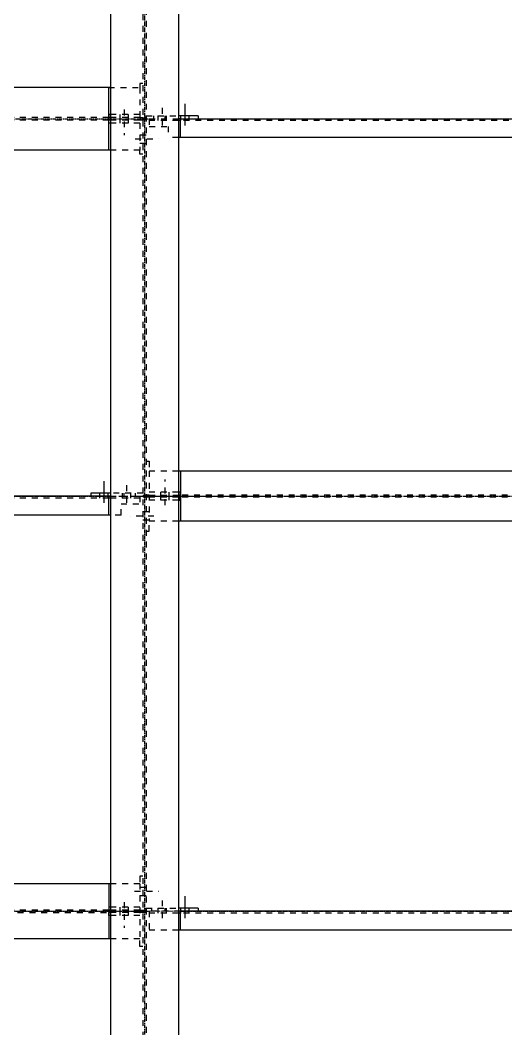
# Model space of a CAD drawing. Header units: inches. Extents: x 209270 to 234360, y -180214 to -150194.
# Drawn here: x 223149 to 224436, y -159676 to -157003 of the extents above; entities that cross this region are included whole.
import ezdxf

# ---------------------------------------------------------------- set-up
doc = ezdxf.new("R2010")
doc.units = ezdxf.units.IN
doc.header["$LTSCALE"] = 10
doc.header["$MEASUREMENT"] = 0
for name, pattern in [('CENTER', [2, 1.25, -0.25, 0.25, -0.25]), ('DXK_LINE_DOT2', [3.9198, 1.9599, -1.9599]), ('DXK_LINE_DOT5', [7.8785, 2.979, -0.9799, 0.9799, -0.9799, 0.9799, -0.9799])]:
    doc.linetypes.add(name, pattern=pattern)
doc.layers.get('0').update_dxf_attribs({"color": 1})
for name, color, linetype in [('_BLUE_0', 5, 'Continuous'), ('_BLUE_1', 5, 'Continuous'), ('_BLUE_2', 5, 'Continuous'), ('_BLUE_4', 5, 'Continuous')]:
    doc.layers.add(name, color=color, linetype=linetype)
doc.layers.add('CEN', color=1, linetype='CENTER', lineweight=9)
doc.layers.add('DIM', color=1, linetype='Continuous', lineweight=13)

# ---------------------------------------------------------------- blocks, each defined once
blk = doc.blocks.new('A$C1f4f58bd')
at = {"layer": 'CEN'}
blk.add_lwpolyline([(1100, 2200), (5000, 2200), (5000, -2700), (1100, -2700)], close=True, dxfattribs=at)
blk = doc.blocks.new('MECH_DRAWING')
at = {"layer": 'DIM'}
blk.add_blockref('A$C1f4f58bd', (221961.9, -161563.7, -450449365.8), dxfattribs=at)
blk = doc.blocks.new('GridLine-116860372-116906 - 114867')
at = {"layer": '_BLUE_2', "linetype": 'DXK_LINE_DOT5'}
blk.add_line((2535.4, 21320.8), (24512.1, 21320.8), dxfattribs=at)
blk = doc.blocks.new('Bolt-116860372-115495 - 114867')
at = {"layer": '_BLUE_1', "linetype": 'DXK_LINE_DOT2'}
for p, q in [((17743.9, 22585), (17743.9, 22575)), ((17757.7, 22601.3), (17757.7, 22516.3)), ((17771.4, 22585), (17771.4, 22575)), ((17743.9, 22575), (17743.9, 22566.6)), ((17743.9, 22566.6), (17743.9, 22556.6)), ((17771.4, 22575), (17771.4, 22566.6)), ((17771.4, 22566.6), (17771.4, 22556.6))]:
    blk.add_line(p, q, dxfattribs=at)
blk = doc.blocks.new('Part-116860372-114970 - 114867')
at = {"layer": '_BLUE_4', "linetype": 'Continuous'}
for points in [[(13700.6, 19940.8, -1), (13700.6, 19950.8, -1)], [(17825.6, 19940.8, -1), (17825.6, 19950.8, -1)]]:
    blk.add_hatch(color=256, dxfattribs=at).paths.add_polyline_path(points)
at = {"layer": '_BLUE_1', "linetype": 'DXK_LINE_DOT2'}
for p, q in [((13831.8, 20037.3), (13717.3, 20037.3)), ((13717.3, 20037.3), (13717.3, 19854.3)), ((17356.8, 20037.3), (16919.3, 20037.3)), ((17810.2, 20037.3), (17713.1, 20037.3)), ((17810.2, 20037.3), (17810.2, 19854.3)), ((13831.8, 19949.8), (13717.3, 19949.8)), ((17706.8, 19949.8), (13838.1, 19949.8)), ((17810.2, 19949.8), (17713.1, 19949.8)), ((13831.8, 19941.9), (13717.3, 19941.9)), ((13838.1, 19941.9), (17706.8, 19941.9)), ((17810.2, 19941.9), (17713.1, 19941.9)), ((13831.8, 19854.3), (13717.3, 19854.3)), ((17356.8, 19854.3), (16919.3, 19854.3)), ((17810.2, 19854.3), (17706.8, 19854.3))]:
    blk.add_line(p, q, dxfattribs=at)
at = {"layer": '_BLUE_2', "linetype": 'Continuous'}
for p, q in [((16919.3, 20037.3), (13831.8, 20037.3)), ((13838.1, 20037.3), (13838.1, 19854.3)), ((17713.1, 20037.3), (17356.8, 20037.3)), ((17706.8, 20037.3), (17706.8, 19854.3)), ((13838.1, 19949.8), (13831.8, 19949.8)), ((17713.1, 19949.8), (17706.8, 19949.8)), ((13831.8, 19941.9), (13838.1, 19941.9)), ((17713.1, 19941.9), (17706.8, 19941.9)), ((16919.3, 19854.3), (13831.8, 19854.3)), ((17713.1, 19854.3), (17356.8, 19854.3))]:
    blk.add_line(p, q, dxfattribs=at)
at = {"layer": '_BLUE_4', "linetype": 'CENTER'}
blk.add_line((13700.6, 19945.8), (17825.6, 19945.8), dxfattribs=at)
at = {"layer": '_BLUE_4', "linetype": 'Continuous'}
for centre in [(13700.6, 19945.8), (17825.6, 19945.8)]:
    blk.add_circle(centre, 5, dxfattribs=at)
blk = doc.blocks.new('Part-116860372-115044 - 114867')
at = {"layer": '_BLUE_4', "linetype": 'Continuous'}
for points in [[(17825.6, 19940.8, -1), (17825.6, 19950.8, -1)], [(19200.6, 19940.8, -1), (19200.6, 19950.8, -1)]]:
    blk.add_hatch(color=256, dxfattribs=at).paths.add_polyline_path(points)
at = {"layer": '_BLUE_1', "linetype": 'DXK_LINE_DOT2'}
for p, q in [((17840.9, 19945.8), (17840.9, 19883.3)), ((17944.3, 19945.8), (17840.9, 19945.8)), ((19111.1, 19945.8), (19187, 19945.8)), ((19187, 19945.8), (19187, 19883.3)), ((17938.1, 19939.6), (17840.9, 19939.6)), ((19111.1, 19939.6), (17944.3, 19939.6)), ((19187, 19939.6), (19117.3, 19939.6)), ((17938.1, 19883.3), (17840.9, 19883.3)), ((19187, 19883.3), (19117.3, 19883.3))]:
    blk.add_line(p, q, dxfattribs=at)
at = {"layer": '_BLUE_2', "linetype": 'Continuous'}
for p, q in [((19111.1, 19945.8), (17944.3, 19945.8)), ((17944.3, 19883.3), (17944.3, 19945.8)), ((19111.1, 19945.8), (19111.1, 19883.3)), ((17944.3, 19939.6), (17938.1, 19939.6)), ((19117.3, 19939.6), (19111.1, 19939.6)), ((19117.3, 19883.3), (17938.1, 19883.3))]:
    blk.add_line(p, q, dxfattribs=at)
at = {"layer": '_BLUE_4', "linetype": 'CENTER'}
for p, q in [((17825.6, 19945.8), (17840.9, 19945.8)), ((17944.3, 19945.8), (19111.1, 19945.8)), ((19187, 19945.8), (19200.6, 19945.8))]:
    blk.add_line(p, q, dxfattribs=at)
at = {"layer": '_BLUE_4', "linetype": 'Continuous'}
for centre in [(17825.6, 19945.8), (19200.6, 19945.8)]:
    blk.add_circle(centre, 5, dxfattribs=at)
blk = doc.blocks.new('Part-116860372-114966 - 114867')
at = {"layer": '_BLUE_4', "linetype": 'Continuous'}
for points in [[(13700.6, 22565.8, -1), (13700.6, 22575.8, -1)], [(17825.6, 22565.8, -1), (17825.6, 22575.8, -1)]]:
    blk.add_hatch(color=256, dxfattribs=at).paths.add_polyline_path(points)
at = {"layer": '_BLUE_1', "linetype": 'DXK_LINE_DOT2'}
for p, q in [((13717.3, 22674.4), (13717.3, 22467.3)), ((13831.8, 22674.4), (13717.3, 22674.4)), ((16038.1, 22674.4), (15613.1, 22674.4)), ((17706.8, 22674.4), (17810.2, 22674.4)), ((17810.2, 22674.4), (17810.2, 22467.3)), ((13717.3, 22575), (13831.8, 22575)), ((13831.8, 22566.6), (13717.3, 22566.6)), ((17706.8, 22575), (13838.1, 22575)), ((17706.8, 22566.6), (13838.1, 22566.6)), ((17810.2, 22575), (17707.7, 22575)), ((17810.2, 22566.6), (17713.1, 22566.6)), ((13831.8, 22467.3), (13717.3, 22467.3)), ((16038.1, 22467.3), (15613.1, 22467.3)), ((17810.2, 22467.3), (17713.1, 22467.3))]:
    blk.add_line(p, q, dxfattribs=at)
at = {"layer": '_BLUE_2', "linetype": 'Continuous'}
for p, q in [((15613.1, 22674.4), (13831.8, 22674.4)), ((13838.1, 22674.4), (13838.1, 22467.3)), ((17713.1, 22674.4), (16038.1, 22674.4)), ((17706.8, 22467.3), (17706.8, 22674.4)), ((13838.1, 22575), (13831.8, 22575)), ((13838.1, 22566.6), (13831.8, 22566.6)), ((17713.1, 22575), (17706.8, 22575)), ((17713.1, 22566.6), (17706.8, 22566.6)), ((15613.1, 22467.3), (13831.8, 22467.3)), ((17713.1, 22467.3), (16038.1, 22467.3))]:
    blk.add_line(p, q, dxfattribs=at)
at = {"layer": '_BLUE_4', "linetype": 'CENTER'}
blk.add_line((13700.6, 22570.8), (17825.6, 22570.8), dxfattribs=at)
at = {"layer": '_BLUE_4', "linetype": 'Continuous'}
for centre in [(13700.6, 22570.8), (17825.6, 22570.8)]:
    blk.add_circle(centre, 5, dxfattribs=at)
blk = doc.blocks.new('Part-116860372-114969 - 114867')
at = {"layer": '_BLUE_1', "linetype": 'DXK_LINE_DOT2'}
for p, q in [((17830.9, 24933.3), (17830.9, 19233.3)), ((17820.2, 23975.8), (17820.2, 19233.3))]:
    blk.add_line(p, q, dxfattribs=at)
at = {"layer": '_BLUE_2', "linetype": 'Continuous'}
for p, q in [((17713.1, 24939.6), (17713.1, 19227.1)), ((17938.1, 24939.6), (17938.1, 19227.1))]:
    blk.add_line(p, q, dxfattribs=at)
at = {"layer": '_BLUE_4', "linetype": 'CENTER'}
blk.add_line((17825.6, 25070.8), (17825.6, 19070.8), dxfattribs=at)
blk = doc.blocks.new('Part-116860372-114973 - 114867')
at = {"layer": '_BLUE_4', "linetype": 'Continuous'}
for points in [[(17825.6, 21315.8, -1), (17825.6, 21325.8, -1)], [(20200.6, 21315.8, -1), (20200.6, 21325.8, -1)]]:
    blk.add_hatch(color=256, dxfattribs=at).paths.add_polyline_path(points)
at = {"layer": '_BLUE_1', "linetype": 'DXK_LINE_DOT2'}
for p, q in [((17840.9, 21404.1), (17840.9, 21237.6)), ((17938.1, 21404.1), (17840.9, 21404.1)), ((17840.9, 21324.4), (17938.1, 21324.4)), ((17938.1, 21317.3), (17840.9, 21317.3)), ((19851.4, 21324.4), (17944.3, 21324.4)), ((19851.4, 21317.3), (17944.3, 21317.3)), ((17938.1, 21237.6), (17840.9, 21237.6))]:
    blk.add_line(p, q, dxfattribs=at)
at = {"layer": '_BLUE_2', "linetype": 'Continuous'}
for p, q in [((19851.4, 21404.1), (17938.1, 21404.1)), ((17944.3, 21404.1), (17944.3, 21237.6)), ((19851.4, 21237.6), (19851.4, 21404.1)), ((17944.3, 21324.4), (17938.1, 21324.4)), ((17944.3, 21317.3), (17938.1, 21317.3)), ((19851.4, 21237.6), (17938.1, 21237.6))]:
    blk.add_line(p, q, dxfattribs=at)
at = {"layer": '_BLUE_4', "linetype": 'CENTER'}
blk.add_line((17825.6, 21320.8), (20200.6, 21320.8), dxfattribs=at)
at = {"layer": '_BLUE_4', "linetype": 'Continuous'}
for centre in [(17825.6, 21320.8), (20200.6, 21320.8)]:
    blk.add_circle(centre, 5, dxfattribs=at)
blk = doc.blocks.new('Bolt-116860372-115748 - 114867')
at = {"layer": '_BLUE_1', "linetype": 'DXK_LINE_DOT2'}
for p, q in [((17766.5, 21298.3), (17766.5, 21370.8)), ((17752.7, 21320.8), (17752.7, 21330.8)), ((17752.7, 21314.6), (17752.7, 21320.8)), ((17780.2, 21320.8), (17780.2, 21330.8)), ((17780.2, 21314.6), (17780.2, 21320.8))]:
    blk.add_line(p, q, dxfattribs=at)
at = {"layer": '_BLUE_2', "linetype": 'Continuous'}
for p, q in [((17691.5, 21298.3), (17691.5, 21370.8)), ((17677.7, 21320.8), (17677.7, 21330.8)), ((17677.7, 21314.6), (17677.7, 21320.8)), ((17705.2, 21320.8), (17705.2, 21330.8)), ((17705.2, 21314.6), (17705.2, 21320.8))]:
    blk.add_line(p, q, dxfattribs=at)
blk = doc.blocks.new('Part-116860372-115051 - 114867')
at = {"layer": '_BLUE_4', "linetype": 'Continuous'}
for points in [[(17075.6, 21315.8, -1), (17075.6, 21325.8, -1)], [(17825.6, 21315.8, -1), (17825.6, 21325.8, -1)]]:
    blk.add_hatch(color=256, dxfattribs=at).paths.add_polyline_path(points)
at = {"layer": '_BLUE_1', "linetype": 'DXK_LINE_DOT2'}
for p, q in [((17200.6, 21320.8), (17089.5, 21320.8)), ((17089.5, 21320.8), (17089.5, 21258.3)), ((17173.3, 21320.8), (17173.3, 21258.3)), ((17706.8, 21320.8), (17810.2, 21320.8)), ((17810.2, 21320.8), (17810.2, 21295.8)), ((17706.8, 21314.6), (17089.5, 21314.6)), ((17810.2, 21314.6), (17713.1, 21314.6)), ((17747.7, 21258.3), (17747.7, 21295.8)), ((17747.7, 21295.8), (17810.2, 21295.8)), ((17706.8, 21258.3), (17089.5, 21258.3)), ((17747.7, 21258.3), (17706.8, 21258.3))]:
    blk.add_line(p, q, dxfattribs=at)
at = {"layer": '_BLUE_2', "linetype": 'Continuous'}
for p, q in [((17706.8, 21320.8), (17200.6, 21320.8)), ((17706.8, 21258.3), (17706.8, 21320.8)), ((17713.1, 21314.6), (17706.8, 21314.6)), ((17713.1, 21258.3), (17200.6, 21258.3))]:
    blk.add_line(p, q, dxfattribs=at)
at = {"layer": '_BLUE_4', "linetype": 'CENTER'}
for p, q in [((17075.6, 21320.8), (17089.5, 21320.8)), ((17200.6, 21320.8), (17706.8, 21320.8)), ((17810.2, 21320.8), (17825.6, 21320.8))]:
    blk.add_line(p, q, dxfattribs=at)
at = {"layer": '_BLUE_4', "linetype": 'Continuous'}
for centre in [(17075.6, 21320.8), (17825.6, 21320.8)]:
    blk.add_circle(centre, 5, dxfattribs=at)
blk = doc.blocks.new('Part-116860372-115053 - 114867')
at = {"layer": '_BLUE_4', "linetype": 'Continuous'}
for points in [[(17825.6, 22565.8, -1), (17825.6, 22575.8, -1)], [(19200.6, 22565.8, -1), (19200.6, 22575.8, -1)]]:
    blk.add_hatch(color=256, dxfattribs=at).paths.add_polyline_path(points)
at = {"layer": '_BLUE_1', "linetype": 'DXK_LINE_DOT2'}
for p, q in [((17840.9, 22570.8), (17840.9, 22545.8)), ((17840.9, 22570.8), (17944.3, 22570.8)), ((17938.1, 22564.6), (17840.9, 22564.6)), ((19111.1, 22564.6), (17944.3, 22564.6)), ((19187, 22570.8), (19111.1, 22570.8)), ((19187, 22564.6), (19117.3, 22564.6)), ((19187, 22570.8), (19187, 22508.3)), ((17840.9, 22545.8), (17903.4, 22545.8)), ((17903.4, 22545.8), (17903.4, 22508.3)), ((17938.1, 22508.3), (17903.4, 22508.3)), ((19187, 22508.3), (19117.3, 22508.3))]:
    blk.add_line(p, q, dxfattribs=at)
at = {"layer": '_BLUE_2', "linetype": 'Continuous'}
for p, q in [((17944.3, 22564.6), (17938.1, 22564.6)), ((17944.3, 22508.3), (17944.3, 22570.8)), ((17944.3, 22570.8), (19111.1, 22570.8)), ((19111.1, 22570.8), (19111.1, 22508.3)), ((19117.3, 22564.6), (19111.1, 22564.6)), ((19117.3, 22508.3), (17938.1, 22508.3))]:
    blk.add_line(p, q, dxfattribs=at)
at = {"layer": '_BLUE_4', "linetype": 'CENTER'}
for p, q in [((17825.6, 22570.8), (17840.9, 22570.8)), ((17944.3, 22570.8), (19111.1, 22570.8)), ((19187, 22570.8), (19200.6, 22570.8))]:
    blk.add_line(p, q, dxfattribs=at)
at = {"layer": '_BLUE_4', "linetype": 'Continuous'}
for centre in [(17825.6, 22570.8), (19200.6, 22570.8)]:
    blk.add_circle(centre, 5, dxfattribs=at)
blk = doc.blocks.new('Bolt-116860372-115746 - 114867')
at = {"layer": '_BLUE_1', "linetype": 'DXK_LINE_DOT2'}
for p, q in [((17884.7, 22548.3), (17884.7, 22620.8)), ((17870.9, 22570.8), (17870.9, 22580.8)), ((17870.9, 22564.6), (17870.9, 22570.8)), ((17898.4, 22570.8), (17898.4, 22580.8)), ((17898.4, 22564.6), (17898.4, 22570.8))]:
    blk.add_line(p, q, dxfattribs=at)
at = {"layer": '_BLUE_2', "linetype": 'Continuous'}
for p, q in [((17959.7, 22548.3), (17959.7, 22620.8)), ((17945.9, 22570.8), (17945.9, 22580.8)), ((17945.9, 22564.6), (17945.9, 22570.8)), ((17973.4, 22570.8), (17973.4, 22580.8)), ((17973.4, 22564.6), (17973.4, 22570.8))]:
    blk.add_line(p, q, dxfattribs=at)
blk = doc.blocks.new('Bolt-116860372-115772 - 114867')
at = {"layer": '_BLUE_1', "linetype": 'DXK_LINE_DOT2'}
for p, q in [((17884.7, 19923.3), (17884.7, 19995.8)), ((17870.9, 19945.8), (17870.9, 19955.8)), ((17870.9, 19939.6), (17870.9, 19945.8)), ((17898.4, 19945.8), (17898.4, 19955.8)), ((17898.4, 19939.6), (17898.4, 19945.8))]:
    blk.add_line(p, q, dxfattribs=at)
at = {"layer": '_BLUE_2', "linetype": 'Continuous'}
for p, q in [((17959.7, 19923.3), (17959.7, 19995.8)), ((17945.9, 19945.8), (17945.9, 19955.8)), ((17945.9, 19939.6), (17945.9, 19945.8)), ((17973.4, 19945.8), (17973.4, 19955.8)), ((17973.4, 19939.6), (17973.4, 19945.8))]:
    blk.add_line(p, q, dxfattribs=at)
blk = doc.blocks.new('Bolt-116860372-115458 - 114867')
at = {"layer": '_BLUE_1', "linetype": 'DXK_LINE_DOT2'}
for p, q in [((17893.4, 21291), (17893.4, 21376)), ((17879.7, 21324.4), (17879.7, 21334.4)), ((17879.7, 21317.3), (17879.7, 21324.4)), ((17879.7, 21307.3), (17879.7, 21317.3)), ((17907.2, 21324.4), (17907.2, 21334.4)), ((17907.2, 21317.3), (17907.2, 21324.4)), ((17907.2, 21307.3), (17907.2, 21317.3))]:
    blk.add_line(p, q, dxfattribs=at)
blk = doc.blocks.new('Part-116860372-115456 - 114867')
at = {"layer": '_BLUE_1', "linetype": 'DXK_LINE_DOT2'}
for p, q in [((17830.9, 21436.9), (17840.9, 21436.9)), ((17840.9, 21436.9), (17840.9, 21404.1)), ((17840.9, 21324.4), (17830.9, 21324.4)), ((17938.1, 21334.4), (17840.9, 21334.4)), ((17943.4, 21324.4), (17938.1, 21324.4))]:
    blk.add_line(p, q, dxfattribs=at)
at = {"layer": '_BLUE_2', "linetype": 'Continuous'}
for q in [(17938.1, 21334.4), (17943.4, 21324.4)]:
    blk.add_line((17943.4, 21334.4), q, dxfattribs=at)
blk = doc.blocks.new('Bolt-116860372-115500 - 114867')
at = {"layer": '_BLUE_1', "linetype": 'DXK_LINE_DOT2'}
for p, q in [((17810.2, 22517.9), (17820.2, 22517.9)), ((17820.2, 22517.9), (17830.9, 22517.9)), ((17794.4, 22504.1), (17873.2, 22504.1)), ((17810.2, 22490.4), (17820.2, 22490.4)), ((17820.2, 22490.4), (17830.9, 22490.4))]:
    blk.add_line(p, q, dxfattribs=at)
blk = doc.blocks.new('Part-116860372-115494 - 114867')
at = {"layer": '_BLUE_1', "linetype": 'DXK_LINE_DOT2'}
for p, q in [((17820.2, 22687.5), (17810.2, 22687.5)), ((17810.2, 22687.5), (17810.2, 22674.4)), ((17810.2, 22585), (17713.1, 22585)), ((17810.2, 22575), (17820.2, 22575))]:
    blk.add_line(p, q, dxfattribs=at)
at = {"layer": '_BLUE_2', "linetype": 'Continuous'}
for p, q in [((17707.7, 22585), (17707.7, 22575)), ((17713.1, 22585), (17707.7, 22585))]:
    blk.add_line(p, q, dxfattribs=at)
blk = doc.blocks.new('Part-116860372-115457 - 114867')
at = {"layer": '_BLUE_1', "linetype": 'DXK_LINE_DOT2'}
for p, q in [((17840.9, 21317.3), (17830.9, 21317.3)), ((17943.4, 21317.3), (17938.1, 21317.3)), ((17938.1, 21307.3), (17840.9, 21307.3)), ((17840.9, 21204.8), (17840.9, 21237.6)), ((17830.9, 21204.8), (17840.9, 21204.8))]:
    blk.add_line(p, q, dxfattribs=at)
at = {"layer": '_BLUE_2', "linetype": 'Continuous'}
for p, q in [((17943.4, 21307.3), (17943.4, 21317.3)), ((17938.1, 21307.3), (17943.4, 21307.3))]:
    blk.add_line(p, q, dxfattribs=at)
blk = doc.blocks.new('Bolt-116860372-115461 - 114867')
at = {"layer": '_BLUE_1', "linetype": 'DXK_LINE_DOT2'}
for p, q in [((17856.7, 21254.8), (17777.9, 21254.8)), ((17830.9, 21268.5), (17820.2, 21268.5)), ((17840.9, 21268.5), (17830.9, 21268.5)), ((17830.9, 21241), (17820.2, 21241)), ((17840.9, 21241), (17830.9, 21241))]:
    blk.add_line(p, q, dxfattribs=at)
blk = doc.blocks.new('Part-116860372-115493 - 114867')
at = {"layer": '_BLUE_1', "linetype": 'DXK_LINE_DOT2'}
for p, q in [((17713.1, 22566.6), (17707.7, 22566.6)), ((17810.2, 22556.6), (17713.1, 22556.6)), ((17820.2, 22566.6), (17810.2, 22566.6)), ((17810.2, 22454.1), (17810.2, 22467.3)), ((17820.2, 22454.1), (17810.2, 22454.1))]:
    blk.add_line(p, q, dxfattribs=at)
at = {"layer": '_BLUE_2', "linetype": 'Continuous'}
for p, q in [((17707.7, 22556.6), (17707.7, 22566.6)), ((17713.1, 22556.6), (17707.7, 22556.6))]:
    blk.add_line(p, q, dxfattribs=at)
blk = doc.blocks.new('Part-116860372-115523 - 114867')
at = {"layer": '_BLUE_1', "linetype": 'DXK_LINE_DOT2'}
for p, q in [((17713.1, 19941.9), (17707.7, 19941.9)), ((17810.2, 19931.9), (17713.1, 19931.9)), ((17820.2, 19941.9), (17810.2, 19941.9)), ((17810.2, 19829.4), (17810.2, 19854.3)), ((17820.2, 19829.4), (17810.2, 19829.4))]:
    blk.add_line(p, q, dxfattribs=at)
at = {"layer": '_BLUE_2', "linetype": 'Continuous'}
for p, q in [((17707.7, 19931.9), (17707.7, 19941.9)), ((17713.1, 19931.9), (17707.7, 19931.9))]:
    blk.add_line(p, q, dxfattribs=at)
blk = doc.blocks.new('Part-116860372-115524 - 114867')
at = {"layer": '_BLUE_1', "linetype": 'DXK_LINE_DOT2'}
for p, q in [((17820.2, 20062.3), (17810.2, 20062.3)), ((17810.2, 20062.3), (17810.2, 20037.3)), ((17707.7, 19949.8), (17713.1, 19949.8)), ((17810.2, 19959.8), (17713.1, 19959.8)), ((17810.2, 19949.8), (17820.2, 19949.8))]:
    blk.add_line(p, q, dxfattribs=at)
at = {"layer": '_BLUE_2', "linetype": 'Continuous'}
for p, q in [((17707.7, 19959.8), (17707.7, 19949.8)), ((17713.1, 19959.8), (17707.7, 19959.8))]:
    blk.add_line(p, q, dxfattribs=at)
blk = doc.blocks.new('Bolt-116860372-115525 - 114867')
at = {"layer": '_BLUE_1', "linetype": 'DXK_LINE_DOT2'}
for p, q in [((17743.9, 19959.8), (17743.9, 19949.8)), ((17743.9, 19949.8), (17743.9, 19941.9)), ((17757.7, 19976), (17757.7, 19891)), ((17771.4, 19959.8), (17771.4, 19949.8)), ((17771.4, 19949.8), (17771.4, 19941.9)), ((17743.9, 19941.9), (17743.9, 19931.9)), ((17771.4, 19941.9), (17771.4, 19931.9))]:
    blk.add_line(p, q, dxfattribs=at)
blk = doc.blocks.new('Bolt-116860372-115530 - 114867')
at = {"layer": '_BLUE_1', "linetype": 'DXK_LINE_DOT2'}
for p, q in [((17792.8, 20012.3), (17871.5, 20012.3)), ((17810.2, 20026), (17820.2, 20026)), ((17820.2, 20026), (17830.9, 20026)), ((17810.2, 19998.5), (17820.2, 19998.5)), ((17820.2, 19998.5), (17830.9, 19998.5))]:
    blk.add_line(p, q, dxfattribs=at)
blk = doc.blocks.new('Part-116860372-115747 - 114867')
at = {"layer": '_BLUE_1', "linetype": 'DXK_LINE_DOT2'}
for p, q in [((17820.2, 21330.8), (17713.1, 21330.8)), ((17757.7, 21320.8), (17757.7, 21330.8)), ((17795.2, 21320.8), (17795.2, 21330.8))]:
    blk.add_line(p, q, dxfattribs=at)
at = {"layer": '_BLUE_2', "linetype": 'Continuous'}
for p, q in [((17713.1, 21330.8), (17647.7, 21330.8)), ((17647.7, 21330.8), (17647.7, 21320.8)), ((17713.1, 21320.8), (17706.8, 21320.8))]:
    blk.add_line(p, q, dxfattribs=at)
blk = doc.blocks.new('Part-116860372-115745 - 114867')
at = {"layer": '_BLUE_1', "linetype": 'DXK_LINE_DOT2'}
for p, q in [((17830.9, 22570.8), (17830.9, 22580.8)), ((17830.9, 22580.8), (17938.1, 22580.8)), ((17855.9, 22570.8), (17855.9, 22580.8)), ((17893.4, 22570.8), (17893.4, 22580.8))]:
    blk.add_line(p, q, dxfattribs=at)
at = {"layer": '_BLUE_2', "linetype": 'Continuous'}
for p, q in [((18003.4, 22580.8), (17938.1, 22580.8)), ((17944.3, 22570.8), (17938.1, 22570.8)), ((18003.4, 22580.8), (18003.4, 22570.8))]:
    blk.add_line(p, q, dxfattribs=at)
blk = doc.blocks.new('Part-116860372-115769 - 114867')
at = {"layer": '_BLUE_1', "linetype": 'DXK_LINE_DOT2'}
for p, q in [((17830.9, 19945.8), (17830.9, 19955.8)), ((17830.9, 19955.8), (17938.1, 19955.8)), ((17849.7, 19945.8), (17849.7, 19955.8)), ((17893.4, 19945.8), (17893.4, 19955.8))]:
    blk.add_line(p, q, dxfattribs=at)
at = {"layer": '_BLUE_2', "linetype": 'Continuous'}
for p, q in [((18003.4, 19955.8), (17938.1, 19955.8)), ((17944.3, 19945.8), (17938.1, 19945.8)), ((18003.4, 19955.8), (18003.4, 19945.8))]:
    blk.add_line(p, q, dxfattribs=at)
blk = doc.blocks.new('STR_DRAWING')
at = {"layer": '_BLUE_0', "xscale": 0.8, "yscale": 0.8, "zscale": 0.8}
for name in ['Part-116860372-114969 - 114867', 'Part-116860372-114966 - 114867', 'Part-116860372-115494 - 114867', 'Bolt-116860372-115495 - 114867', 'Bolt-116860372-115746 - 114867', 'Part-116860372-115493 - 114867', 'Part-116860372-115053 - 114867', 'Part-116860372-115745 - 114867', 'Bolt-116860372-115500 - 114867', 'GridLine-116860372-116906 - 114867', 'Part-116860372-115456 - 114867', 'Part-116860372-114973 - 114867', 'Bolt-116860372-115748 - 114867', 'Bolt-116860372-115458 - 114867', 'Part-116860372-115747 - 114867', 'Part-116860372-115051 - 114867', 'Part-116860372-115457 - 114867', 'Bolt-116860372-115461 - 114867', 'Part-116860372-115524 - 114867', 'Part-116860372-114970 - 114867', 'Bolt-116860372-115530 - 114867', 'Bolt-116860372-115772 - 114867', 'Bolt-116860372-115525 - 114867', 'Part-116860372-115523 - 114867', 'Part-116860372-115044 - 114867', 'Part-116860372-115769 - 114867']:
    blk.add_blockref(name, (971.5, 4264.2), dxfattribs=at)

msp = doc.modelspace()

# ---------------------------------------------------------------- block references
for name, p in [('MECH_DRAWING', (0, 0)), ('STR_DRAWING', (208247, -179585))]:
    msp.add_blockref(name, p)

doc.saveas('drawing.dxf')
